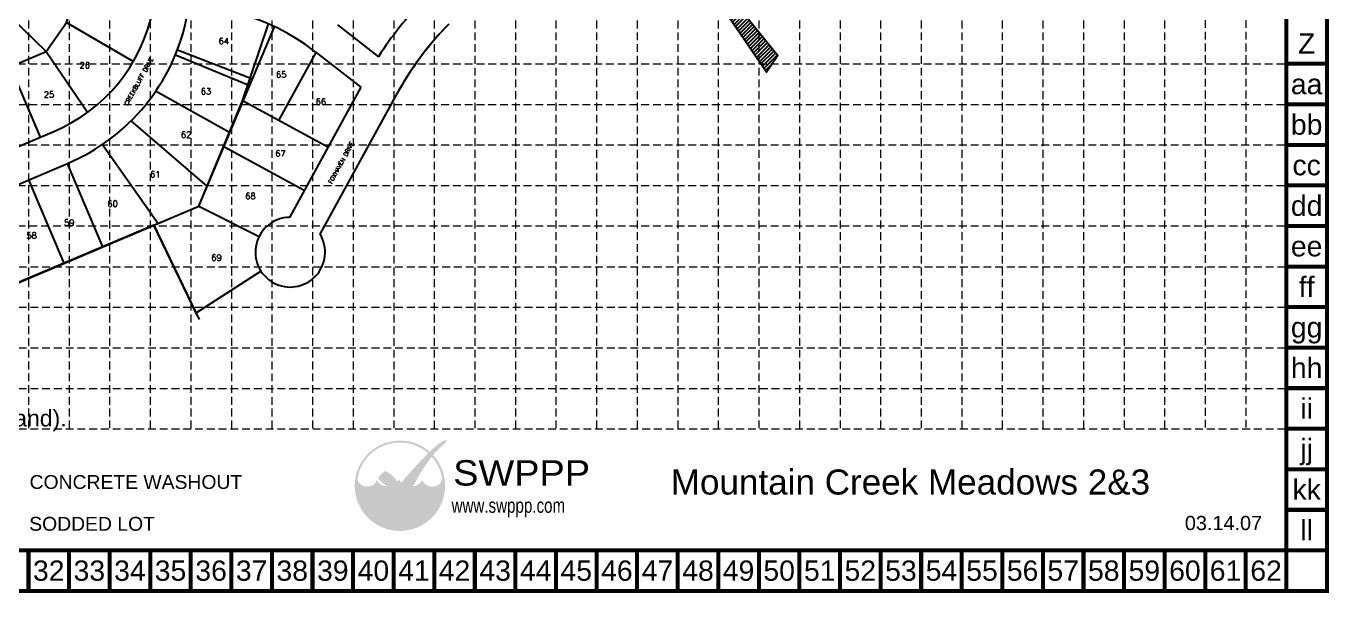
# Model space of a CAD drawing. Header units: inches. Extents: x 3477 to 7207, y 2621 to 4955.
# Drawn here: x 5339 to 7207, y 2621 to 3435 of the extents above; entities that cross this region are included whole.
import ezdxf
from ezdxf.enums import TextEntityAlignment as Align

# ---------------------------------------------------------------- set-up
doc = ezdxf.new("R2010")
doc.units = ezdxf.units.IN
doc.header["$MEASUREMENT"] = 0
doc.linetypes.add('HIDDEN', pattern=[0.375, 0.25, -0.125])
for name, color, linetype in [('ADJACENT', 7, 'Continuous'), ('adjoiners', 2, 'Continuous'), ('BASE', 7, 'Continuous'), ('GRID', 254, 'HIDDEN'), ('LEGEND', 7, 'Continuous'), ('LOGO', 7, 'Continuous'), ('STORM', 5, 'Continuous')]:
    doc.layers.add(name, color=color, linetype=linetype)
doc.styles.add("L200'", font='ARIAL.TTF', dxfattribs={"height": 0.001969})
doc.styles.add('LOGO1', font='Rockeb.TTF', dxfattribs={"height": 25})
doc.styles.get("Standard").update_dxf_attribs({"font": 'ARIAL.TTF'})
doc.styles.add('TEXT100', font='simplex.shx', dxfattribs={"height": 8.8})

# ---------------------------------------------------------------- blocks, each defined once
blk = doc.blocks.new('new logo')
at = {"layer": 'LOGO'}
h = blk.add_hatch(color=170, dxfattribs=at)
h.paths.add_polyline_path([(67.4, 44.1), (66.8, 44.7), (66.3, 45.2), (66, 45.8), (65.5, 46.4), (65.1, 47.2), (64.7, 47.9), (64.4, 48.5), (64.2, 49), (63.9, 49.6), (63.7, 50.1), (63.3, 51), (62.9, 52), (62.6, 52.8), (62.4, 53.3), (62.2, 53.7), (62.1, 54.2), (61.9, 54.7), (61.7, 55.2), (61.5, 55.7), (61.3, 56.3), (61, 56.8), (60.8, 57.4), (60.5, 57.9), (60.2, 58.5), (60, 59.1), (59.7, 59.6), (59.3, 60.2), (59, 60.8), (58.7, 61.3), (58.3, 61.9), (58, 62.4), (57.6, 62.9), (57.3, 63.4), (56.9, 63.9), (56.6, 64.3), (56.3, 64.7), (55.9, 65.1), (55.6, 65.5), (55.2, 65.9), (54.9, 66.2), (54, 66.2), (52.9, 66.3), (52, 66.5), (51.5, 66.6), (50.9, 66.8), (50.3, 67), (49.4, 67.4), (48.3, 67.9), (47.3, 68.6), (46.5, 69.3), (45.7, 70), (45, 70.8), (44.4, 71.5), (44, 72.2), (43.6, 72.7), (43.4, 72.9), (43.2, 73.2), (43.1, 73.4), (43, 73.5), (42.8, 73.7), (42.7, 73.7), (42.7, 73.8), (42.6, 73.8), (42.5, 73.7), (42.5, 73.6), (42.4, 73.5), (42.4, 73.4), (42.3, 73.2), (42.2, 72.8), (42, 72.1), (41.7, 71.5), (41.4, 70.9), (41, 70.3), (40.5, 69.8), (40, 69.2), (39.4, 68.7), (38.8, 68.2), (38.1, 67.7), (37.3, 67.3), (36.5, 66.9), (35.7, 66.6), (34.9, 66.3), (34, 66.1), (33, 66), (31.9, 65.9), (30.8, 65.9), (29.6, 65.9), (28.6, 66), (27.6, 66.1), (26.7, 66.4), (25.8, 66.7), (25, 67.1), (24.1, 67.6), (23.2, 68.2), (22.4, 68.9), (21.8, 69.5), (21.4, 69.9), (21, 70.4), (20.6, 70.9), (20.2, 71.5), (19.9, 72.1), (19.5, 72.9), (19.2, 73.8), (18.9, 74.8, -0.595729), (106.3, 106.8), (107, 107.5), (107.5, 108), (108.1, 108.6, 37.93689), (112.3, 104.5), (112.1, 104.2), (111.6, 103.7), (111.1, 103.1), (110.6, 102.5, -0.146449), (123.6, 75), (123.3, 74.5), (123.1, 74), (122.9, 73.5), (122.8, 73.1), (122.5, 72.4), (122.2, 71.7), (121.9, 71.1), (121.5, 70.5), (121.1, 70), (120.7, 69.5), (120.2, 69), (119.6, 68.6), (119, 68.1), (118.4, 67.7), (117.8, 67.4), (117.1, 67), (116.5, 66.7), (115.8, 66.5), (115, 66.3), (114.3, 66.1), (113.5, 66), (112.7, 65.9), (111.9, 65.8), (111.1, 65.8), (110.3, 65.8), (109.4, 65.9), (108.6, 66), (107.7, 66.2), (106.8, 66.4), (105.9, 66.7), (105.1, 67.1), (104.3, 67.5), (103.5, 68), (102.8, 68.6), (102.1, 69.3), (101.4, 70), (100.8, 70.7), (100.2, 71.4), (99.8, 72), (99.5, 72.5), (99.4, 72.8), (99.3, 73), (99.1, 73.2), (99, 73.4), (98.9, 73.5), (98.8, 73.6), (98.7, 73.6), (98.6, 73.6), (98.5, 73.5), (98.4, 73.4), (98.4, 73.3), (98.3, 73.2), (98.2, 73), (98.1, 72.8), (97.8, 72.4), (97.4, 71.8), (96.9, 71.1), (96.4, 70.5), (95.9, 70.1), (95.4, 69.6), (94.8, 69.1), (94.2, 68.6), (93.5, 68.2), (92.8, 67.7), (91.9, 67.3), (91, 66.9), (90.1, 66.6), (89.4, 66.4), (88.6, 66.2), (87.8, 66.1), (87.6, 65.6), (87.4, 65.1), (87.1, 64.4), (86.9, 63.8), (86.6, 63), (86.3, 62.2), (85.9, 61.3), (85.6, 60.4), (85.3, 59.5), (84.9, 58.6), (84.6, 57.7), (84.2, 56.7), (83.9, 55.8), (83.5, 54.9), (83.2, 54), (82.9, 53.2), (82.6, 52.4), (82.3, 51.6), (82.1, 51), (81.9, 50.3), (81.6, 49.8), (81.3, 48.9), (80.9, 48.1), (80.5, 47.3), (80.1, 46.6), (79.6, 45.9), (79.1, 45.4), (78.6, 44.8), (78.1, 44.3), (77.6, 43.9), (77, 43.5), (76.5, 43.1), (75.9, 42.8), (75.3, 42.6), (74.6, 42.3), (73.7, 42.1), (73, 41.9), (72.2, 41.9), (71.6, 42), (70.9, 42.2), (70.1, 42.5), (69.4, 42.8), (68.7, 43.1), (68, 43.5)])
h.paths.add_polyline_path([(71.8, 72), (70.7, 73.9), (70.1, 75.2), (69.7, 74.3), (68.7, 72.6), (67.9, 71.7), (67.9, 71.5), (68.1, 71.2), (68.3, 71), (68.4, 70.8), (68.5, 70.6), (68.7, 70.4), (68.8, 70.2), (68.9, 70.1), (69, 70), (69.1, 69.8), (69.3, 69.7), (69.4, 69.7), (69.5, 69.6), (69.6, 69.5), (69.7, 69.5), (69.8, 69.4), (69.9, 69.4), (70.1, 69.3), (70.2, 69.3), (70.3, 69.2), (70.4, 69.2), (70.5, 69.2), (70.6, 69.2), (70.8, 69.2), (70.9, 69.2), (71, 69.2), (71.1, 69.2), (71.2, 69.2), (71.3, 69.2), (71.4, 69.2), (71.5, 69.2), (71.6, 69.2), (71.7, 69.3), (71.8, 69.3), (71.9, 69.3), (72, 69.4), (72.1, 69.5), (72.2, 69.5), (72.3, 69.6), (72.5, 69.6), (72.6, 69.7), (72.7, 69.8), (72.8, 69.9), (72.9, 70), (73, 70.1), (73.1, 70.2), (73.2, 70.3), (73.3, 70.4), (72.5, 71.1)], flags=17)
blk.add_hatch(color=240, dxfattribs=at).paths.add_polyline_path([(117.7, 117.3), (118.9, 118.2), (119.8, 118.9), (120.6, 119.5), (121.3, 119.9), (121.9, 120.3), (122.4, 120.6), (122.8, 120.9), (123.1, 121.1), (123.4, 121.3), (123.7, 121.4), (124, 121.6), (124.2, 121.7), (124.4, 121.8), (124.6, 121.9), (124.8, 121.9), (125, 122), (125.2, 122.1), (125.4, 122.2), (125.6, 122.2), (125.8, 122.3), (125.9, 122.4), (126.1, 122.4), (126.3, 122.5), (126.4, 122.5), (126.6, 122.6), (126.7, 122.6), (126.8, 122.7), (126.9, 122.7), (127.1, 122.7), (127.2, 122.8), (127.3, 122.8), (127.4, 122.8), (127.5, 122.8), (127.6, 122.8), (127.7, 122.8), (127.8, 122.8), (127.9, 122.8), (128, 122.8), (128.1, 122.8), (128.1, 122.8), (128.2, 122.8), (128.3, 122.8), (128.4, 122.8), (128.4, 122.7), (128.5, 122.7), (128.5, 122.7), (128.6, 122.7), (128.6, 122.6), (128.7, 122.6), (128.7, 122.6), (128.7, 122.5), (128.7, 122.5), (128.8, 122.4), (128.8, 122.4), (128.8, 122.3), (128.8, 122.3), (128.8, 122.2), (128.8, 122.1), (128.8, 122.1), (128.8, 122), (128.8, 121.9), (128.8, 121.8), (128.8, 121.8), (128.8, 121.7), (128.8, 121.6), (128.7, 121.5), (128.7, 121.4), (128.7, 121.3), (128.6, 121.3), (128.6, 121.2), (128.5, 121.1), (128.4, 121), (128.4, 120.8), (128.3, 120.7), (128.2, 120.6), (128.1, 120.4), (128, 120.3), (127.8, 120.1), (127.7, 120), (127.6, 119.8), (127.4, 119.6), (127.3, 119.4), (127.1, 119.2), (126.8, 119), (126.6, 118.8), (126.3, 118.5), (125.9, 118.2), (125.5, 117.9), (125.1, 117.5), (124.6, 117), (124, 116.6), (123.5, 116.1), (122.9, 115.6), (122.3, 115.1), (121.7, 114.5), (121.1, 114), (120.6, 113.5), (120, 113), (119.5, 112.5), (119, 112), (118.5, 111.5), (118, 111), (117.5, 110.5), (117, 109.9), (116.5, 109.4), (116, 108.8), (115.5, 108.3), (115, 107.7), (114.5, 107.1), (114, 106.6), (113.5, 106), (113, 105.4), (112.5, 104.8), (112.1, 104.2), (111.6, 103.7), (111.1, 103.1), (110.6, 102.4), (110.1, 101.8), (109.6, 101.1), (109, 100.4), (108.5, 99.7), (107.9, 98.9), (107.3, 98.1), (106.7, 97.3), (106, 96.4), (105.4, 95.6), (104.8, 94.7), (104.2, 93.9), (103.6, 93.1), (103.1, 92.3), (102.5, 91.5), (102, 90.6), (101.4, 89.8), (100.9, 89), (100.3, 88.2), (99.8, 87.3), (99.2, 86.5), (98.6, 85.6), (98.1, 84.7), (97.5, 83.8), (96.9, 82.9), (96.4, 82), (95.9, 81.1), (95.4, 80.3), (94.9, 79.5), (94.5, 78.7), (94, 78), (93.6, 77.2), (93.2, 76.5), (92.8, 75.8), (92.4, 75), (92, 74.3), (91.6, 73.5), (91.2, 72.8), (90.8, 72), (90.4, 71.3), (90, 70.6), (89.6, 69.9), (89.3, 69.3), (89, 68.7), (88.8, 68.2), (88.5, 67.7), (88.3, 67.3), (88.1, 66.9), (88, 66.5), (87.8, 66.1), (87.6, 65.6), (87.4, 65.1), (87.1, 64.4), (86.9, 63.8), (86.6, 63), (86.3, 62.2), (85.9, 61.3), (85.6, 60.4), (85.3, 59.5), (84.9, 58.6), (84.6, 57.7), (84.2, 56.7), (83.9, 55.8), (83.5, 54.9), (83.2, 54), (82.9, 53.2), (82.6, 52.4), (82.3, 51.6), (82.1, 51), (81.9, 50.3), (81.6, 49.8), (81.4, 49.2), (81.2, 48.7), (81, 48.3), (80.8, 47.9), (80.6, 47.5), (80.4, 47.1), (80.2, 46.7), (80, 46.4), (79.7, 46.1), (79.5, 45.8), (79.2, 45.5), (79, 45.2), (78.7, 44.9), (78.5, 44.7), (78.2, 44.4), (78, 44.2), (77.7, 44), (77.4, 43.8), (77.2, 43.6), (76.9, 43.4), (76.6, 43.2), (76.3, 43), (76, 42.9), (75.7, 42.7), (75.5, 42.6), (75.2, 42.5), (74.9, 42.4), (74.6, 42.3), (74.3, 42.2), (74, 42.1), (73.8, 42.1), (73.5, 42), (73.2, 42), (73, 41.9), (72.7, 41.9), (72.5, 41.9), (72.2, 41.9), (72, 42), (71.8, 42), (71.5, 42.1), (71.3, 42.1), (71.1, 42.2), (70.8, 42.2), (70.6, 42.3), (70.4, 42.4), (70.1, 42.5), (69.9, 42.6), (69.6, 42.7), (69.4, 42.8), (69.2, 42.9), (68.9, 43), (68.7, 43.1), (68.5, 43.2), (68.2, 43.4), (68, 43.6), (67.8, 43.7), (67.6, 43.9), (67.4, 44.1), (67.2, 44.3), (67, 44.5), (66.8, 44.7), (66.6, 44.9), (66.5, 45.1), (66.3, 45.4), (66.1, 45.6), (65.9, 45.9), (65.7, 46.2), (65.4, 46.6), (65.2, 47), (65, 47.4), (64.7, 47.9), (64.4, 48.5), (64.2, 49), (63.9, 49.6), (63.7, 50.1), (63.4, 50.7), (63.2, 51.3), (63, 51.8), (62.8, 52.3), (62.6, 52.8), (62.4, 53.3), (62.2, 53.7), (62.1, 54.2), (61.9, 54.7), (61.7, 55.2), (61.5, 55.7), (61.3, 56.3), (61, 56.8), (60.8, 57.4), (60.5, 57.9), (60.2, 58.5), (60, 59.1), (59.7, 59.6), (59.3, 60.2), (59, 60.8), (58.7, 61.3), (58.3, 61.9), (58, 62.4), (57.6, 62.9), (57.3, 63.4), (56.9, 63.9), (56.6, 64.3), (56.3, 64.7), (55.9, 65.1), (55.6, 65.5), (55.2, 65.9), (54.9, 66.3), (54.5, 66.6), (54.1, 67), (53.7, 67.4), (53.3, 67.8), (52.8, 68.1), (52.4, 68.5), (51.9, 68.9), (51.4, 69.3), (50.9, 69.7), (50.5, 70), (50, 70.4), (49.5, 70.8), (49.1, 71.1), (48.7, 71.5), (48.2, 71.8), (47.8, 72.1), (47.5, 72.4), (47.1, 72.7), (46.8, 72.9), (46.6, 73.1), (46.3, 73.3), (46.1, 73.5), (45.9, 73.6), (45.7, 73.8), (45.6, 73.9), (45.5, 74), (45.3, 74.2), (45.2, 74.3), (45.1, 74.4), (45, 74.6), (45, 74.7), (44.9, 74.8), (44.8, 75), (44.8, 75.1), (44.8, 75.2), (44.7, 75.4), (44.7, 75.5), (44.7, 75.7), (44.7, 75.8), (44.7, 76), (44.7, 76.1), (44.7, 76.3), (44.8, 76.4), (44.8, 76.6), (44.9, 76.7), (44.9, 76.9), (45, 77.1), (45.1, 77.2), (45.2, 77.4), (45.3, 77.6), (45.4, 77.8), (45.6, 78), (45.7, 78.2), (45.9, 78.5), (46.1, 78.7), (46.3, 79), (46.6, 79.3), (46.8, 79.5), (47.1, 79.8), (47.3, 80.1), (47.6, 80.4), (47.9, 80.7), (48.2, 81), (48.5, 81.3), (48.8, 81.6), (49.2, 81.9), (49.5, 82.2), (49.8, 82.5), (50.1, 82.7), (50.4, 83), (50.7, 83.2), (51, 83.4), (51.2, 83.6), (51.5, 83.8), (51.7, 83.9), (51.9, 84.1), (52.1, 84.2), (52.2, 84.3), (52.4, 84.4), (52.5, 84.5), (52.7, 84.5), (52.8, 84.6), (53, 84.6), (53.1, 84.6), (53.2, 84.7), (53.3, 84.7), (53.5, 84.7), (53.6, 84.7), (53.7, 84.7), (53.8, 84.7), (54, 84.7), (54.1, 84.6), (54.2, 84.6), (54.3, 84.5), (54.5, 84.5), (54.6, 84.4), (54.7, 84.4), (54.9, 84.3), (55, 84.2), (55.2, 84.1), (55.3, 84.1), (55.5, 84), (55.7, 83.9), (55.9, 83.7), (56.1, 83.6), (56.4, 83.4), (56.7, 83.2), (57, 83), (57.3, 82.8), (57.7, 82.5), (58, 82.3), (58.4, 82), (58.8, 81.7), (59.2, 81.4), (59.6, 81.1), (60, 80.8), (60.4, 80.5), (60.8, 80.2), (61.2, 79.9), (61.5, 79.6), (61.9, 79.3), (62.3, 78.9), (62.6, 78.6), (63, 78.3), (63.3, 77.9), (63.7, 77.5), (64, 77.2), (64.3, 76.8), (64.6, 76.4), (64.9, 76), (65.2, 75.6), (65.5, 75.2), (65.8, 74.8), (66.1, 74.4), (66.4, 74), (66.7, 73.6), (66.9, 73.2), (67.2, 72.8), (67.4, 72.5), (67.6, 72.1), (67.8, 71.8), (67.9, 71.5), (68.1, 71.2), (68.3, 71), (68.4, 70.8), (68.5, 70.6), (68.7, 70.4), (68.8, 70.2), (68.9, 70.1), (69, 70), (69.1, 69.8), (69.3, 69.7), (69.4, 69.7), (69.5, 69.6), (69.6, 69.5), (69.7, 69.5), (69.8, 69.4), (69.9, 69.4), (70.1, 69.3), (70.2, 69.3), (70.3, 69.2), (70.4, 69.2), (70.5, 69.2), (70.6, 69.2), (70.8, 69.2), (70.9, 69.2), (71, 69.2), (71.1, 69.2), (71.2, 69.2), (71.3, 69.2), (71.4, 69.2), (71.5, 69.2), (71.6, 69.2), (71.7, 69.3), (71.8, 69.3), (71.9, 69.3), (72, 69.4), (72.1, 69.5), (72.2, 69.5), (72.3, 69.6), (72.5, 69.6), (72.6, 69.7), (72.7, 69.8), (72.8, 69.9), (72.9, 70), (73, 70.1), (73.1, 70.2), (73.2, 70.3), (73.3, 70.5), (73.5, 70.6), (73.6, 70.8), (73.7, 70.9), (73.9, 71.1), (74, 71.3), (74.2, 71.5), (74.3, 71.8), (74.5, 72), (74.7, 72.3), (74.9, 72.6), (75.1, 72.8), (75.3, 73.1), (75.6, 73.5), (75.8, 73.8), (76.1, 74.1), (76.4, 74.5), (76.7, 74.9), (77, 75.3), (77.3, 75.7), (77.7, 76.1), (78, 76.5), (78.4, 77), (78.8, 77.4), (79.2, 77.9), (79.6, 78.4), (80, 78.9), (80.5, 79.5), (81, 80), (81.5, 80.6), (82, 81.1), (82.5, 81.7), (83, 82.3), (83.6, 82.9), (84.1, 83.5), (84.7, 84.1), (85.2, 84.7), (85.7, 85.3), (86.2, 85.8), (86.7, 86.4), (87.2, 86.9), (87.7, 87.4), (88.1, 87.9), (88.6, 88.5), (89.1, 89), (89.5, 89.5), (90, 90.1), (90.5, 90.6), (91, 91.2), (91.5, 91.7), (92.1, 92.3), (92.6, 92.9), (93.2, 93.5), (93.8, 94.1), (94.4, 94.8), (95, 95.4), (95.6, 96), (96.3, 96.7), (96.9, 97.3), (97.6, 98), (98.2, 98.6), (98.8, 99.2), (99.4, 99.8), (100, 100.3), (100.5, 100.9), (101.1, 101.4), (101.6, 102), (102.1, 102.5), (102.7, 103.1), (103.2, 103.6), (103.7, 104.1), (104.2, 104.7), (104.8, 105.2), (105.3, 105.8), (105.9, 106.3), (106.4, 106.9), (107, 107.5), (107.5, 108), (108.1, 108.6), (108.7, 109.2), (109.3, 109.8), (109.9, 110.3), (110.4, 110.9), (111, 111.5), (111.6, 112), (112.2, 112.6), (112.8, 113.1), (113.4, 113.6), (114, 114.2), (114.6, 114.7), (115.3, 115.3), (116, 115.9), (116.8, 116.6)])
at = {"layer": 'LOGO', "style": 'LOGO1'}
for s, height, width, p in [('SWPPP', 31.32, 1.115, (137, 67)), ('www.swppp.com', 18.112, 0.77, (135, 33.4))]:
    blk.add_text(s, height=height, dxfattribs=dict(at, width=width)).set_placement(p)

msp = doc.modelspace()

# ---------------------------------------------------------------- hatches: boundary and pattern name
at = {"layer": 'STORM'}
h = msp.add_hatch(dxfattribs=at)
h.set_pattern_fill('ANSI31', color=5, scale=30, style=0)
h.paths.add_polyline_path([(6292.2, 3528), (6295.8, 3541), (6321.9, 3510.9), (6416.9, 3392.4), (6400.5, 3368.7)])

# ---------------------------------------------------------------- linework, layer by layer
at = {"layer": 'adjoiners', "color": 253}
for p, q in [((5396.5, 3439.7), (5492.4, 3384)), ((5396.5, 3439.7), (5492.4, 3384)), ((5586.3, 3176.1), (5695, 3433.8)), ((5649.1, 3327.4), (5686.1, 3437.8)), ((5785.2, 3436.3), (5843.8, 3390.7)), ((5785.2, 3436.3), (5843.8, 3390.7)), ((5367.6, 3398.4), (5426.7, 3311)), ((5367.6, 3398.4), (5426.7, 3311)), ((5663.3, 3358.7), (5555.5, 3400.3)), ((5701.1, 3299.1), (5754.5, 3396.9)), ((5754.5, 3396.9), (5818.5, 3347)), ((5754.5, 3396.9), (5818.5, 3347)), ((5818.5, 3347), (5716.3, 3160.2)), ((5818.5, 3347), (5716.3, 3160.2)), ((5630.3, 3281.9), (5524.4, 3341.1)), ((5630.3, 3281.9), (5524.4, 3341.1)), ((5586.4, 3176.1), (5649.1, 3327.4)), ((5771.3, 3260.7), (5650, 3327)), ((5869, 3335.1), (5760.1, 3136.2)), ((5869, 3335.1), (5760.1, 3136.2)), ((5598.3, 3204.8), (5489.2, 3298.8)), ((5598.3, 3204.8), (5489.2, 3298.8)), ((5152.4, 3187.9), (5378.4, 3283.5)), ((5152.4, 3187.9), (5378.4, 3283.5)), ((5737.2, 3198.5), (5622.3, 3261.3)), ((5171.9, 3141.9), (5397.9, 3237.5)), ((5171.9, 3141.9), (5397.9, 3237.5)), ((5157.7, 2994.7), (5586.4, 3176.1)), ((5521.9, 3148.8), (5586.3, 3176.1)), ((5586.3, 3176.1), (5672.7, 3132.5)), ((5521.9, 3148.8), (5586.9, 3013.8)), ((5582.4, 3023.1), (5675.4, 3083.1))]:
    msp.add_line(p, q, dxfattribs=at)
at = {"layer": 'adjoiners', "color": 7}
msp.add_lwpolyline([(5045.7, 3163.7), (5040.4, 3275.8), (5082.4, 3277.8), (5367.6, 3398.4), (5267.4, 3495.5, -0.027098), (5229.1, 3465.4), (5132.2, 3611.8), (5065.3, 3577.9), (5013.5, 3678.3)], format="xyb", dxfattribs=at)
at = {"layer": 'adjoiners', "color": 253}
for points in [[(5367.6, 3398.4), (5396.5, 3439.7), (5416.6, 3500.2)], [(5367.6, 3398.4), (5396.5, 3439.7), (5416.6, 3500.2)], [(5552.8, 3393.7), (5656.9, 3350.6)], [(5359.2, 3275.4), (5316.4, 3376.8)], [(5359.2, 3275.4), (5316.4, 3376.8)], [(5448, 3264.8), (5528.1, 3151.4)], [(5448, 3264.8), (5528.1, 3151.4)], [(5448.5, 3117.8), (5397.9, 3237.5)], [(5448.5, 3117.8), (5397.9, 3237.5)], [(5393.3, 3094.4), (5342.6, 3214.1)], [(5393.3, 3094.4), (5342.6, 3214.1)]]:
    msp.add_lwpolyline(points, dxfattribs=at)
msp.add_lwpolyline([(5584.1, 3019.6), (5521.9, 3148.8), (5157.7, 2994.7, -0.080495), (5067, 2972.4)], format="xyb", dxfattribs=at)
for centre, radius, start, end in [((5284.9, 3504.6), 240, 292.9329, 348.6833), ((5284.9, 3504.6), 240, 292.9329, 348.6833), ((5554.7, 3140.6), 325, 52.0625, 78.6836), ((5554.7, 3140.6), 325, 52.0625, 78.6836), ((6282.5, 3108.8), 521.4, 135.763, 147.2748), ((6282.5, 3108.8), 521.4, 135.763, 147.2748), ((5284.9, 3504.6), 290, 292.9329, 348.6833), ((5284.9, 3504.6), 290, 292.9329, 348.6833), ((6282.5, 3108.8), 471.4, 135.763, 151.3255), ((6282.5, 3108.8), 471.4, 136.5913, 151.3255), ((5717.4, 3110.2), 50, 91.3128, 31.3128), ((5717.4, 3110.2), 50, 91.3128, 31.3128)]:
    msp.add_arc(centre, radius, start, end, dxfattribs=at)
at = {"layer": 'BASE', "color": 9}
msp.add_line((7146.2, 4893.8), (7146.2, 2682.2), dxfattribs=at)
at = {"layer": 'BASE', "const_width": 5.82}
for points in [[(3479.6, 2624), (7204.4, 2624), (7204.4, 4952), (3479.6, 4952)], [(3537.8, 2682.2), (7146.2, 2682.2), (7146.2, 4893.8), (3537.8, 4893.8)]]:
    msp.add_lwpolyline(points, close=True, dxfattribs=at)
for points in [[(7204.4, 3380.6), (7146.2, 3380.6)], [(7204.4, 3322.4), (7146.2, 3322.4)], [(7204.4, 3264.2), (7146.2, 3264.2)], [(7204.4, 3206), (7146.2, 3206)], [(7204.4, 3147.8), (7146.2, 3147.8)], [(7204.4, 3089.6), (7146.2, 3089.6)], [(7204.4, 3031.4), (7146.2, 3031.4)], [(7204.4, 2973.2), (7146.2, 2973.2)], [(7204.4, 2915), (7146.2, 2915)], [(7204.4, 2856.8), (7146.2, 2856.8)], [(7204.4, 2798.6), (7146.2, 2798.6)], [(7204.4, 2740.4), (7146.2, 2740.4)], [(5342, 2624), (5342, 2682.2)], [(5400.2, 2624), (5400.2, 2682.2)], [(5458.4, 2624), (5458.4, 2682.2)], [(5516.6, 2624), (5516.6, 2682.2)], [(5574.8, 2624), (5574.8, 2682.2)], [(5633, 2624), (5633, 2682.2)], [(5691.2, 2624), (5691.2, 2682.2)], [(5749.4, 2624), (5749.4, 2682.2)], [(5807.6, 2624), (5807.6, 2682.2)], [(5865.8, 2624), (5865.8, 2682.2)], [(5924, 2624), (5924, 2682.2)], [(5982.2, 2624), (5982.2, 2682.2)], [(6040.4, 2624), (6040.4, 2682.2)], [(6098.6, 2624), (6098.6, 2682.2)], [(6156.8, 2624), (6156.8, 2682.2)], [(6215, 2624), (6215, 2682.2)], [(6273.2, 2624), (6273.2, 2682.2)], [(6331.4, 2624), (6331.4, 2682.2)], [(6389.6, 2624), (6389.6, 2682.2)], [(6447.8, 2624), (6447.8, 2682.2)], [(6506, 2624), (6506, 2682.2)], [(6564.2, 2624), (6564.2, 2682.2)], [(6622.4, 2624), (6622.4, 2682.2)], [(6680.6, 2624), (6680.6, 2682.2)], [(6738.8, 2624), (6738.8, 2682.2)], [(6797, 2624), (6797, 2682.2)], [(6855.2, 2624), (6855.2, 2682.2)], [(6913.4, 2624), (6913.4, 2682.2)], [(6971.6, 2624), (6971.6, 2682.2)], [(7029.8, 2624), (7029.8, 2682.2)], [(7088, 2624), (7088, 2682.2)], [(7204.4, 2682.2), (7146.2, 2682.2)], [(7146.2, 2624), (7146.2, 2682.2)]]:
    msp.add_lwpolyline(points, dxfattribs=at)
at = {"layer": 'GRID', "color": 252, "linetype": 'HIDDEN', "lineweight": 0, "ltscale": 45}
for p, q in [((5342, 4893.8), (5342, 2856.5)), ((5400.2, 4893.8), (5400.2, 2856.5)), ((5458.4, 4893.8), (5458.4, 2856.5)), ((5516.6, 4893.8), (5516.6, 2856.5)), ((5574.8, 4893.8), (5574.8, 2856.5)), ((5633, 4893.8), (5633, 2856.5)), ((5691.2, 4893.8), (5691.2, 2856.5)), ((5749.4, 4893.8), (5749.4, 2856.5)), ((5807.6, 4893.8), (5807.6, 2856.5)), ((5865.8, 4893.8), (5865.8, 2856.5)), ((5924, 4893.8), (5924, 2856.5)), ((5982.2, 4893.8), (5982.2, 2856.5)), ((6040.4, 4893.8), (6040.4, 2856.5)), ((6098.6, 4893.8), (6098.6, 2856.5)), ((6156.8, 4893.8), (6156.8, 2856.5)), ((6215, 4893.8), (6215, 2856.5)), ((6273.2, 4893.8), (6273.2, 2856.5)), ((6331.4, 4893.8), (6331.4, 2856.5)), ((6389.6, 4893.8), (6389.6, 2856.5)), ((6447.8, 4893.8), (6447.8, 2856.5)), ((6506, 4893.8), (6506, 2856.5)), ((6564.2, 4893.8), (6564.2, 2856.5)), ((6622.4, 4893.8), (6622.4, 2856.5)), ((6680.6, 4893.8), (6680.6, 2856.5)), ((6738.8, 4893.8), (6738.8, 2856.5)), ((6797, 4893.8), (6797, 2856.5)), ((6855.2, 4893.8), (6855.2, 2856.5)), ((6913.4, 4893.8), (6913.4, 2856.5)), ((6971.6, 4893.8), (6971.6, 2856.5)), ((7029.7, 4894.7), (7029.7, 2856.5)), ((7087.9, 4894.7), (7087.9, 2856.5)), ((3537.8, 3380.6), (7146.2, 3380.6)), ((3537.8, 3322.4), (7146.2, 3322.4)), ((3537.8, 3264.2), (7146.2, 3264.2)), ((3537.8, 3206), (7146.2, 3206)), ((3537.8, 3147.8), (7146.2, 3147.8)), ((3539.1, 3089.3), (7147.5, 3089.3)), ((3539.1, 3031.1), (7147.5, 3031.1)), ((3539.1, 2972.9), (7147.5, 2972.9)), ((3539.1, 2914.7), (7147.5, 2914.7)), ((3539.1, 2856.5), (7147.5, 2856.5))]:
    msp.add_line(p, q, dxfattribs=at)
at = {"layer": 'STORM'}
msp.add_lwpolyline([(6292.2, 3528), (6295.8, 3541), (6321.9, 3510.9), (6416.9, 3392.4), (6400.5, 3368.7)], close=True, dxfattribs=at)

# ---------------------------------------------------------------- block references
at = {"xscale": 1.164000000000215, "yscale": 1.164000000000215, "zscale": 1.164000000000044}
msp.add_blockref('new logo', (5791.7, 2697.2), dxfattribs=at)

# ---------------------------------------------------------------- texts
at = {"insert": (6607, 2798.3), "char_height": 36, "width": 666.095, "attachment_point": 2}
msp.add_mtext('Mountain Creek Meadows 2&3', dxfattribs=at)
at = {"layer": 'ADJACENT', "style": 'TEXT100'}
for s, p in [('64', (5614.6, 3408.8)), ('63', (5589, 3336.6)), ('62', (5560.6, 3274.4)), ('61', (5516.4, 3217.6)), ('60', (5455.1, 3175.5)), ('59', (5392.9, 3148.1)), ('58', (5338.9, 3129.8))]:
    msp.add_text(s, height=8.8, dxfattribs=at).set_placement(p)
at = {"layer": 'adjoiners', "color": 253, "style": 'TEXT100'}
for s, p in [('64', (5614.6, 3408.8)), ('26', (5415.2, 3374.1)), ('65', (5697, 3360.8)), ('63', (5589, 3336.6)), ('25', (5363.9, 3332)), ('66', (5753.9, 3321.7)), ('62', (5560.6, 3274.4)), ('67', (5695.9, 3247.5)), ('61', (5516.4, 3217.6)), ('60', (5455.1, 3175.5)), ('68', (5652.8, 3186.4)), ('59', (5392.9, 3148.1)), ('58', (5338.9, 3129.8)), ('69', (5604.1, 3098))]:
    msp.add_text(s, height=8.8, dxfattribs=at).set_placement(p)
for s, p in [('CREEKBLUFF DRIVE ', (5484.5, 3320.2)), ('FOXHAVEN DRIVE', (5776.9, 3207.8))]:
    msp.add_text(s, height=6, rotation=61.3128, dxfattribs=at).set_placement(p)
at = {"layer": 'BASE'}
for s, p in [('Z', (7175.3, 3409.7)), ('aa', (7175.3, 3351.5)), ('bb', (7175.3, 3293.3)), ('cc', (7175.3, 3235.1)), ('dd', (7175.3, 3176.9)), ('ee', (7175.3, 3118.7)), ('ff', (7175.3, 3060.5)), ('gg', (7175.3, 3002.3)), ('hh', (7175.3, 2944.1)), ('ii', (7175.3, 2885.9)), ('jj', (7175.3, 2827.7)), ('kk', (7175.3, 2769.5)), ('ll', (7175.3, 2711.3)), ('32', (5371.1, 2653.1)), ('33', (5429.3, 2653.1)), ('34', (5487.5, 2653.1)), ('35', (5545.7, 2653.1)), ('36', (5603.9, 2653.1)), ('37', (5662.1, 2653.1)), ('38', (5720.3, 2653.1)), ('39', (5778.5, 2653.1)), ('40', (5836.7, 2653.1)), ('41', (5894.9, 2653.1)), ('42', (5953.1, 2653.1)), ('43', (6011.3, 2653.1)), ('44', (6069.5, 2653.1)), ('45', (6127.7, 2653.1)), ('46', (6185.9, 2653.1)), ('47', (6244.1, 2653.1)), ('48', (6302.3, 2653.1)), ('49', (6360.5, 2653.1)), ('50', (6418.7, 2653.1)), ('51', (6476.9, 2653.1)), ('52', (6535.1, 2653.1)), ('53', (6593.3, 2653.1)), ('54', (6651.5, 2653.1)), ('55', (6709.7, 2653.1)), ('56', (6767.9, 2653.1)), ('57', (6826.1, 2653.1)), ('58', (6884.3, 2653.1)), ('59', (6942.5, 2653.1)), ('60', (7000.7, 2653.1)), ('61', (7058.9, 2653.1)), ('62', (7117.1, 2653.1))]:
    msp.add_text(s, height=29.1, dxfattribs=at).set_placement(p, align=Align.MIDDLE_CENTER)
at = {"layer": 'BASE', "color": 7, "style": "L200'"}
msp.add_text('Stabilization practices are expected to be used at all disturbed areas; lots are the disturbed area (all lots belong to Ryland).', height=23.6027, dxfattribs=at).set_placement((3608, 2860.1))
at = {"layer": 'BASE'}
msp.add_text('03.14.07', height=20.37, dxfattribs=at).set_placement((7056, 2711.3), align=Align.CENTER)
at = {"layer": 'LEGEND', "style": "L200'"}
for s, height, p in [('CONCRETE WASHOUT', 19.846, (5343.6, 2770.4)), ('SODDED LOT', 19.85, (5343.1, 2710.4))]:
    msp.add_text(s, height=height, dxfattribs=at).set_placement(p)

doc.saveas('drawing.dxf')
